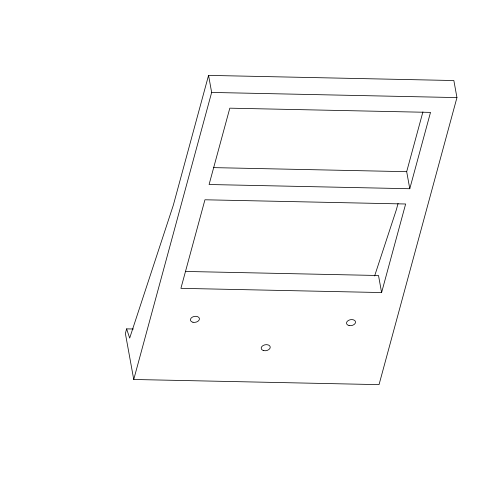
<?xml version="1.0" encoding="UTF-8"?>
<svg xmlns="http://www.w3.org/2000/svg" width="481" height="481" viewBox="0 0 481 481"><rect width="100%" height="100%" fill="white"/><g stroke="black" fill="none" stroke-linecap="round" stroke-linejoin="round"><path stroke-width="0.72" d="M126.617 328.866L125.379 333.447L133.742 379.479L379.04 384.638L456.95 97.589L453.854 80.537L208.556 75.385L173.328 205.165L129.678 338.089L126.617 328.866L133.369 329.01M133.742 379.479L211.652 92.436L208.556 75.385M398.076 203.409L396.326 209.854L374.615 275.956M409.782 188.732L430.507 112.386L229.81 108.171L209.091 184.512L409.782 188.732L406.685 171.681L422.913 111.905M381.601 292.556L405.639 203.998L204.942 199.783L180.91 288.341L381.601 292.556L378.505 275.505L185.299 271.446M211.652 92.436L456.95 97.589M213.48 167.622L406.685 171.681M192.965 322.27A4.576 2.994 -10.3 0 0 199.441 318.644A4.576 2.994 -10.3 0 0 192.352 317.117A4.576 2.994 -10.3 0 0 192.965 322.27M349.062 325.547A4.576 2.994 -10.3 0 0 355.537 321.927A4.576 2.994 -10.3 0 0 348.448 320.4A4.576 2.994 -10.3 0 0 349.062 325.547M263.762 350.631A4.576 2.994 -10.3 0 0 270.238 347.005A4.576 2.994 -10.3 0 0 263.149 345.478A4.576 2.994 -10.3 0 0 263.762 350.631"/></g></svg>
